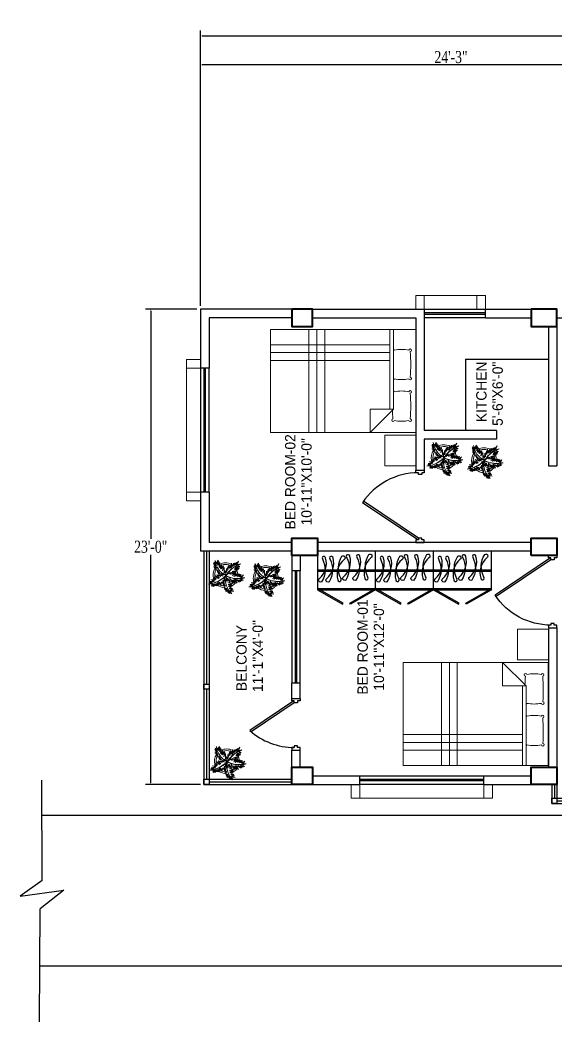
# Model space of a CAD drawing. Header units: inches. Extents: x -54558 to 35158, y -4190 to 41945.
# Drawn here: x -54557 to -54245, y 213 to 795 of the extents above; entities that cross this region are included whole.
import ezdxf

# ---------------------------------------------------------------- set-up
doc = ezdxf.new("R2010")
doc.units = ezdxf.units.IN
doc.header["$MEASUREMENT"] = 0
doc.layers.get('0').update_dxf_attribs({"true_color": 0xe4c8de})
for name, color, linetype in [('A-ANNO-TEXT', 7, 'Continuous'), ('DIM', 9, 'Continuous'), ('door', 34, 'Continuous')]:
    doc.layers.add(name, color=color, linetype=linetype)
for name, color, linetype, lineweight in [('A-FURN-FIXD', 44, 'Continuous', 9), ('A_WALL', 7, 'Continuous', 30), ('colum', 241, 'Continuous', 40), ('illustr-TREE', 113, 'Continuous', 0), ('railing', 6, 'Continuous', 5), ('ROAD', 251, 'Continuous', 30), ('sanshade', 252, 'Continuous', 5), ('thin', 251, 'Continuous', 20), ('Ver', 144, 'Continuous', 30), ('Wall-02', 7, 'Continuous', 30), ('windo', 140, 'Continuous', 25)]:
    doc.layers.add(name, color=color, linetype=linetype, lineweight=lineweight)
doc.layers.add('illustr-FURNITURE', color=7, linetype='Continuous', lineweight=0, true_color=0x000000)
doc.styles.add('LOGO', font='times.ttf', dxfattribs={"width": 0.75, "height": 7})
doc.styles.get("Standard").update_dxf_attribs({"font": 'ARIALN.TTF'})
doc.dimstyles.new('STANDARD$0', dxfattribs={"dimtxt": 2, "dimasz": 1, "dimexe": 3, "dimexo": 2, "dimgap": 1, "dimtad": 1, "dimtih": 1, "dimtoh": 1, "dimzin": 3, "dimdsep": 46, "dimlunit": 4, "dimtxsty": 'LOGO', "dimcen": 0.09, "dimdle": 6, "dimclrd": 256, "dimclre": 256, "dimclrt": 7, "dimadec": 0, "dimazin": 1, "dimtm": 1e-09, "dimtfac": 1, "dimtofl": 0, "dimtmove": 0, "dimatfit": 2, "dimfxl": 1, "dimtolj": 1, "dimtzin": 0, "dimlwd": -1, "dimlwe": -1, "dimarcsym": 0})

# ---------------------------------------------------------------- blocks, each defined once
blk = doc.blocks.new('*D568')
for p, q in [((-54452.36, 628.55), (-54452.36, 771.41)), ((-54162.36, 768.41), (-54451.36, 768.41)), ((-54161.36, 712.55), (-54161.36, 771.41))]:
    blk.add_line(p, q)
for points in [[(-54451.36, 768.58), (-54451.36, 768.24), (-54452.36, 768.41)], [(-54162.36, 768.58), (-54162.36, 768.24), (-54161.36, 768.41)]]:
    blk.add_solid(points)
at = {"color": 7, "insert": (-54306.86, 772.97), "char_height": 7, "attachment_point": 5, "style": 'LOGO'}
blk.add_mtext('\\A1;24\'-3"', dxfattribs=at)
blk = doc.blocks.new('*D569')
for p, q in [((-54452.36, 628.55), (-54452.36, 788.36)), ((-53678.36, 628.55), (-53678.36, 788.36)), ((-54451.36, 785.36), (-53679.36, 785.36))]:
    blk.add_line(p, q)
for points in [[(-54451.36, 785.53), (-54451.36, 785.2), (-54452.36, 785.36)], [(-53679.36, 785.53), (-53679.36, 785.2), (-53678.36, 785.36)]]:
    blk.add_solid(points)
at = {"color": 7, "insert": (-54065.36, 789.92), "char_height": 7, "attachment_point": 5, "style": 'LOGO'}
blk.add_mtext('\\A1;64\'-6"', dxfattribs=at)
blk = doc.blocks.new('tyer')
at = {"layer": 'sanshade'}
for points in [[(-25800.79, -9018.32), (-25792.79, -9018.32), (-25792.79, -9023.32), (-25800.79, -9023.32)], [(-25800.79, -9018.32), (-25792.79, -9018.32), (-25792.79, -9100.32), (-25800.79, -9100.32)], [(-25800.79, -9095.32), (-25792.79, -9095.32), (-25792.79, -9100.32), (-25800.79, -9100.32)]]:
    blk.add_lwpolyline(points, close=True, dxfattribs=at)
blk = doc.blocks.new('*D591')
at = {"layer": 'A_WALL', "ltscale": 0.25}
for p, q in [((-54454.36, 626.55), (-54484.18, 626.55)), ((-54481.18, 625.55), (-54481.18, 493.11)), ((-54481.18, 351.55), (-54481.18, 483.99)), ((-54452.36, 350.55), (-54484.18, 350.55))]:
    blk.add_line(p, q, dxfattribs=at)
for points in [[(-54481.35, 625.55), (-54481.01, 625.55), (-54481.18, 626.55)], [(-54481.35, 351.55), (-54481.01, 351.55), (-54481.18, 350.55)]]:
    blk.add_solid(points, dxfattribs=at)
at = {"layer": 'A_WALL', "color": 7, "ltscale": 0.25, "insert": (-54481.18, 488.55), "char_height": 7, "attachment_point": 5, "style": 'LOGO'}
blk.add_mtext('\\A1;23\'-0"', dxfattribs=at)
blk = doc.blocks.new('efre')
at = {"layer": 'door'}
for p, q in [((10922.87, 10339.43), (10901.44, 10307.52)), ((10923.87, 10339.12), (10902.26, 10306.96))]:
    blk.add_line(p, q, dxfattribs=at)
for points in [[(10885.87, 10339.43), (10884.87, 10339.43), (10884.87, 10337.89), (10883.37, 10337.89), (10883.37, 10342.89), (10884.87, 10342.89), (10884.87, 10341.35), (10885.87, 10341.35)], [(10922.87, 10339.43), (10923.87, 10339.43), (10923.87, 10337.89), (10925.37, 10337.89), (10925.37, 10342.89), (10923.87, 10342.89), (10923.87, 10341.35), (10922.87, 10341.35)]]:
    blk.add_lwpolyline(points, close=True, dxfattribs=at)
blk.add_arc((10923.87, 10339.43), 39, 180, 236.36425, dxfattribs=at)
blk = doc.blocks.new('www')
at = {"layer": 'illustr-FURNITURE', "color": 1}
for p, q in [((10806.97, 10296.75), (10747.22, 10296.75)), ((10747.22, 10296.75), (10747.22, 10212.48)), ((10755.98, 10296.75), (10755.98, 10227.52)), ((10760.57, 10296.75), (10760.57, 10227.52)), ((10765.15, 10296.75), (10765.15, 10227.52)), ((10806.97, 10212.48), (10806.97, 10296.75)), ((10806.97, 10274.46), (10747.22, 10274.46)), ((10806.97, 10269.88), (10747.22, 10269.88)), ((10806.97, 10265.3), (10747.22, 10265.3)), ((10793.37, 10238.98), (10806.97, 10238.98)), ((10806.97, 10238.98), (10793.37, 10225.37)), ((10793.37, 10225.37), (10793.37, 10238.98)), ((10793.37, 10227.52), (10747.22, 10227.52)), ((10747.22, 10225.37), (10793.37, 10225.37)), ((10808.47, 10230.4), (10808.47, 10212.45)), ((10808.47, 10230.4), (10826.33, 10230.4)), ((10826.33, 10212.45), (10826.33, 10230.4)), ((10747.22, 10212.48), (10806.97, 10212.48)), ((10808.43, 10212.5), (10808.47, 10212.5)), ((10826.33, 10212.45), (10808.47, 10212.45))]:
    blk.add_line(p, q, dxfattribs=at)
for centre, radius, start, end in [((10759.25, 10225.71), 0.776, 205.86634, 258.25195), ((10781.38, 10220.71), 22.68, 169.23257, 190.76743), ((10775.63, 10225.65), 0.776, 283.74205, 339.16142), ((10757.08, 10220.71), 19.19, 347.41694, 12.58306), ((10783.43, 10225.71), 0.776, 205.86634, 258.25195), ((10805.55, 10220.71), 22.68, 169.23257, 190.76743), ((10791.28, 10137.25), 88.81, 84.99169, 88.23834), ((10799.81, 10225.65), 0.776, 283.74205, 174.74125), ((10781.26, 10220.71), 19.19, 347.41694, 12.58306), ((10759.25, 10215.71), 0.776, 101.74805, 355.17875), ((10767.1, 10304.18), 88.81, 265.42919, 275.00831), ((10775.63, 10215.78), 0.776, 185.25875, 76.25795), ((10783.43, 10215.71), 0.776, 101.74805, 355.17875), ((10791.28, 10304.18), 88.81, 265.42919, 275.00831), ((10799.81, 10215.78), 0.776, 185.25875, 76.25795)]:
    blk.add_arc(centre, radius, start, end, dxfattribs=at)
blk = doc.blocks.new('gfsv')
at = {"layer": 'illustr-TREE', "color": 114, "true_color": 0x139b48}
for p, q in [((-19140.11, -7522.01), (-19139.05, -7522.51)), ((-19138.83, -7523.25), (-19140.11, -7522.01)), ((-19140.03, -7521.46), (-19139.13, -7521.95)), ((-19139.05, -7522.51), (-19140.03, -7521.46)), ((-19139.94, -7521.15), (-19139.07, -7521.44)), ((-19139.13, -7521.95), (-19139.94, -7521.15)), ((-19138.47, -7521.62), (-19139.14, -7519.95)), ((-19139.07, -7521.44), (-19139.14, -7519.95)), ((-19138.44, -7520.36), (-19138.47, -7521.62)), ((-19138.11, -7522.31), (-19138.44, -7520.36)), ((-19138.11, -7520.52), (-19138.11, -7522.31)), ((-19137.74, -7522.39), (-19138.11, -7520.52)), ((-19137.39, -7520.88), (-19137.74, -7522.39)), ((-19137.42, -7522.78), (-19137.39, -7520.88)), ((-19136.72, -7521.8), (-19137.42, -7522.78)), ((-19137.02, -7523.12), (-19136.72, -7521.8)), ((-19131.97, -7522.01), (-19132.11, -7522.84)), ((-19131.9, -7523), (-19131.97, -7522.01)), ((-19131.08, -7522.14), (-19131.69, -7522.97)), ((-19130.61, -7522), (-19131.23, -7522.84)), ((-19131.23, -7522.84), (-19131.08, -7522.14)), ((-19130.81, -7522.81), (-19130.61, -7522)), ((-19130, -7522.11), (-19130.81, -7522.81)), ((-19130.68, -7522.91), (-19130, -7522.11)), ((-19139.85, -7522.94), (-19138.83, -7523.25)), ((-19138.26, -7524.11), (-19139.85, -7522.94)), ((-19139.84, -7526.29), (-19139.1, -7526.57)), ((-19139.52, -7526.77), (-19139.84, -7526.29)), ((-19139.78, -7523.45), (-19138.26, -7524.11)), ((-19138.34, -7524.64), (-19139.78, -7523.45)), ((-19139.67, -7524.94), (-19138.34, -7524.64)), ((-19138.22, -7525.34), (-19139.67, -7524.94)), ((-19139.4, -7525.99), (-19138.7, -7526.48)), ((-19139.1, -7526.57), (-19139.4, -7525.99)), ((-19139, -7525.86), (-19138.15, -7526.37)), ((-19138.7, -7526.48), (-19139, -7525.86)), ((-19138.85, -7525.6), (-19138.22, -7525.34)), ((-19137.48, -7525.94), (-19138.85, -7525.6)), ((-19138.74, -7526.04), (-19137.48, -7525.94)), ((-19136.98, -7526.37), (-19138.74, -7526.04)), ((-19138.45, -7526.25), (-19136.18, -7526.56)), ((-19136.22, -7522.25), (-19137.02, -7523.12)), ((-19136.81, -7524.08), (-19136.22, -7522.25)), ((-19135.72, -7522.81), (-19136.81, -7524.08)), ((-19136.53, -7524.51), (-19135.72, -7522.81)), ((-19135.25, -7523.31), (-19136.53, -7524.51)), ((-19135.94, -7525.04), (-19135.25, -7523.31)), ((-19135.22, -7524.06), (-19135.94, -7525.04)), ((-19135.87, -7526.04), (-19135.22, -7524.06)), ((-19135.21, -7524.53), (-19135.87, -7526.04)), ((-19135.48, -7525.74), (-19135.21, -7524.53)), ((-19134.92, -7525.12), (-19135.48, -7525.74)), ((-19135.42, -7527.05), (-19134.63, -7525.91)), ((-19135.35, -7526.32), (-19134.92, -7525.12)), ((-19134.63, -7525.91), (-19135.35, -7526.32)), ((-19134.73, -7523.95), (-19134.78, -7524.94)), ((-19134.38, -7524.55), (-19134.73, -7523.95)), ((-19134.39, -7523.69), (-19134.38, -7524.55)), ((-19134.08, -7524.26), (-19134.39, -7523.69)), ((-19133.9, -7523.5), (-19134.08, -7524.26)), ((-19133.67, -7524.03), (-19133.9, -7523.5)), ((-19133.35, -7522.94), (-19133.67, -7524.03)), ((-19133.62, -7525.69), (-19132.24, -7526.41)), ((-19131.57, -7526.07), (-19133.62, -7525.69)), ((-19133.01, -7522.73), (-19133.39, -7523.77)), ((-19133.39, -7523.77), (-19133.35, -7522.94)), ((-19132.59, -7523.23), (-19133.01, -7522.73)), ((-19132.77, -7524.92), (-19131.79, -7525.64)), ((-19131.26, -7525.42), (-19132.77, -7524.92)), ((-19131.79, -7525.64), (-19132.77, -7525.14)), ((-19132.77, -7525.14), (-19131.57, -7526.07)), ((-19132.74, -7522.49), (-19132.59, -7523.23)), ((-19132.3, -7523.23), (-19132.74, -7522.49)), ((-19132.42, -7522.27), (-19132.28, -7522.87)), ((-19132.11, -7522.84), (-19132.42, -7522.27)), ((-19132.32, -7524.59), (-19131.26, -7525.42)), ((-19130.99, -7525.26), (-19132.32, -7524.59)), ((-19132.28, -7522.87), (-19132.3, -7523.23)), ((-19132.2, -7524.29), (-19130.99, -7525.26)), ((-19130.38, -7524.59), (-19132.2, -7524.29)), ((-19131.47, -7522.35), (-19131.9, -7523)), ((-19131.69, -7522.97), (-19131.47, -7522.35)), ((-19131.42, -7523.84), (-19130.38, -7524.59)), ((-19130.13, -7524.42), (-19131.42, -7523.84)), ((-19130.96, -7523.48), (-19130.13, -7524.42)), ((-19129.7, -7524.25), (-19130.96, -7523.48)), ((-19130.69, -7523.27), (-19129.7, -7524.25)), ((-19129.26, -7523.88), (-19130.69, -7523.27)), ((-19129.37, -7522.63), (-19130.63, -7523.08)), ((-19130.63, -7523.08), (-19129.26, -7523.88)), ((-19143.17, -7528.74), (-19142.14, -7528.45)), ((-19142.12, -7528.62), (-19143.17, -7528.74)), ((-19143.1, -7529.55), (-19142.01, -7528.76)), ((-19142.92, -7528.17), (-19141.87, -7528.13)), ((-19142.14, -7528.45), (-19142.92, -7528.17)), ((-19142.54, -7527.86), (-19141.51, -7527.82)), ((-19141.87, -7528.13), (-19142.54, -7527.86)), ((-19142.15, -7527.05), (-19141.38, -7527.4)), ((-19141.37, -7527.67), (-19142.15, -7527.05)), ((-19142.14, -7527.65), (-19141.37, -7527.67)), ((-19141.51, -7527.82), (-19142.14, -7527.65)), ((-19142.01, -7528.76), (-19142.12, -7530.35)), ((-19142.12, -7530.35), (-19141.83, -7528.81)), ((-19141.83, -7528.81), (-19141.56, -7530.18)), ((-19141.68, -7526.82), (-19141.26, -7527.27)), ((-19141.38, -7527.4), (-19141.68, -7526.82)), ((-19141.56, -7530.18), (-19141.5, -7528.72)), ((-19141.42, -7526.6), (-19141.5, -7527.08)), ((-19141.5, -7528.72), (-19141.19, -7529.92)), ((-19141.4, -7527.05), (-19141.42, -7526.6)), ((-19141.32, -7526.68), (-19140.79, -7527.22)), ((-19140.95, -7527.46), (-19141.32, -7526.68)), ((-19141.26, -7527.27), (-19140.95, -7527.46)), ((-19141.19, -7529.92), (-19140.94, -7528.53)), ((-19140.97, -7526.59), (-19139.89, -7526.86)), ((-19140.79, -7527.22), (-19140.97, -7526.59)), ((-19140.94, -7528.53), (-19140.91, -7529.82)), ((-19140.91, -7529.82), (-19140.13, -7528.14)), ((-19140.61, -7526.42), (-19139.52, -7526.77)), ((-19139.89, -7526.86), (-19140.61, -7526.42)), ((-19140.13, -7528.14), (-19140.01, -7529.68)), ((-19140.01, -7529.68), (-19139.82, -7528.21)), ((-19139.82, -7528.21), (-19139.73, -7529.55)), ((-19139.73, -7529.55), (-19139.29, -7528.02)), ((-19139.29, -7528.02), (-19139.24, -7529.24)), ((-19139.24, -7529.24), (-19139.11, -7528.14)), ((-19139.11, -7528.14), (-19139.01, -7529.66)), ((-19139.01, -7529.66), (-19138.18, -7527.74)), ((-19137.55, -7530.06), (-19138.86, -7531.01)), ((-19138.86, -7531.01), (-19137.38, -7530.21)), ((-19137.38, -7530.21), (-19138.8, -7531.73)), ((-19137.33, -7529.38), (-19138.64, -7530.44)), ((-19138.64, -7530.44), (-19137.55, -7530.06)), ((-19136.7, -7528.78), (-19138.55, -7529.89)), ((-19138.55, -7529.89), (-19137.33, -7529.38)), ((-19138.52, -7526.94), (-19136.98, -7526.37)), ((-19136.89, -7526.61), (-19138.52, -7526.94)), ((-19136.67, -7527.87), (-19138.39, -7528.79)), ((-19138.39, -7528.79), (-19136.7, -7528.78)), ((-19138.18, -7527.74), (-19138.35, -7529.29)), ((-19138.35, -7529.29), (-19138, -7528.79)), ((-19137.95, -7527.54), (-19136.89, -7526.61)), ((-19135.75, -7527.18), (-19137.95, -7527.54)), ((-19136.25, -7527.26), (-19137.82, -7528.05)), ((-19137.82, -7528.05), (-19136.67, -7527.87)), ((-19135.92, -7530.35), (-19135.02, -7532.47)), ((-19134.87, -7531.97), (-19135.92, -7530.35)), ((-19135.65, -7526.97), (-19135.49, -7526.95)), ((-19135.63, -7529.72), (-19134.87, -7531.97)), ((-19134.81, -7531.37), (-19135.63, -7529.72)), ((-19135.42, -7527.05), (-19134.3, -7528.75)), ((-19135.36, -7526.97), (-19133.49, -7526.75)), ((-19135.1, -7529.99), (-19134.81, -7531.37)), ((-19134.44, -7530.93), (-19135.1, -7529.99)), ((-19135.08, -7527.83), (-19134.38, -7529.27)), ((-19134.3, -7528.75), (-19135.08, -7527.83)), ((-19135, -7529.32), (-19134.44, -7530.93)), ((-19134.64, -7530.19), (-19135, -7529.32)), ((-19134.99, -7528.75), (-19134.64, -7530.19)), ((-19134.38, -7529.27), (-19134.99, -7528.75)), ((-19134.65, -7529.86), (-19134.14, -7531.17)), ((-19134.38, -7530.93), (-19134.65, -7529.86)), ((-19134.64, -7530.37), (-19134.38, -7530.93)), ((-19133.49, -7526.75), (-19134.51, -7527.22)), ((-19134.51, -7527.22), (-19132.62, -7527.32)), ((-19132.24, -7526.41), (-19134.41, -7526.43)), ((-19134.36, -7529.34), (-19133.75, -7531.64)), ((-19134.14, -7531.17), (-19134.36, -7529.34)), ((-19132.62, -7527.32), (-19134.15, -7527.56)), ((-19134.15, -7527.56), (-19132.24, -7527.75)), ((-19133.98, -7529.69), (-19133.36, -7531.97)), ((-19133.75, -7531.64), (-19133.98, -7529.69)), ((-19132.24, -7527.75), (-19133.13, -7528.12)), ((-19133.13, -7528.12), (-19131.6, -7528.01)), ((-19130.98, -7528.41), (-19132.63, -7528.79)), ((-19132.63, -7528.79), (-19130.51, -7529.44)), ((-19132.58, -7529.32), (-19130.52, -7530.22)), ((-19130.51, -7529.44), (-19132.58, -7529.32)), ((-19131.6, -7528.01), (-19132.56, -7528.57)), ((-19132.56, -7528.57), (-19130.98, -7528.41)), ((-19131.82, -7530.03), (-19130.38, -7530.89)), ((-19130.52, -7530.22), (-19131.82, -7530.03)), ((-19138.8, -7531.73), (-19137.13, -7530.69)), ((-19137.13, -7530.69), (-19138.34, -7532.81)), ((-19138.34, -7532.81), (-19137.37, -7531.69)), ((-19137.37, -7531.69), (-19138.08, -7533.27)), ((-19138.08, -7533.27), (-19137.33, -7532.45)), ((-19137.33, -7532.45), (-19137.78, -7533.85)), ((-19137.78, -7533.85), (-19137.22, -7533.01)), ((-19137.22, -7533.01), (-19137.57, -7534.36)), ((-19137.57, -7534.36), (-19136.99, -7533.47)), ((-19136.99, -7533.47), (-19136.55, -7534.9)), ((-19136.55, -7533.5), (-19136.55, -7534.9)), ((-19135.35, -7534.35), (-19136.55, -7533.5)), ((-19135.21, -7533.44), (-19136.35, -7533.11)), ((-19136.35, -7533.11), (-19135.35, -7534.35)), ((-19136.1, -7531.92), (-19135.17, -7533.17)), ((-19135.06, -7532.85), (-19136.1, -7531.92)), ((-19136.09, -7532.73), (-19135.21, -7533.44)), ((-19135.17, -7533.17), (-19136.09, -7532.73)), ((-19135.87, -7531.24), (-19135.06, -7532.85)), ((-19135.02, -7532.47), (-19135.87, -7531.24)), ((-19133.36, -7531.97), (-19133.11, -7530.66)), ((-19133.11, -7530.66), (-19132.97, -7532.41)), ((-19132.97, -7532.41), (-19132.74, -7530.74)), ((-19132.74, -7530.74), (-19132.61, -7532.59)), ((-19132.61, -7532.59), (-19132.37, -7531)), ((-19132.37, -7531), (-19132.33, -7532.7)), ((-19132.33, -7532.7), (-19132.02, -7531.16)), ((-19132.02, -7531.16), (-19131.85, -7532.88)), ((-19131.85, -7532.88), (-19131.54, -7531.86)), ((-19131.54, -7531.86), (-19130.74, -7533.16)), ((-19131.43, -7530.69), (-19130.21, -7531.51)), ((-19130.38, -7530.89), (-19131.43, -7530.69)), ((-19131.22, -7531.22), (-19129.61, -7532.36)), ((-19130.21, -7531.51), (-19131.22, -7531.22)), ((-19131.17, -7531.72), (-19130.74, -7533.16)), ((-19129.61, -7532.36), (-19131.17, -7531.72))]:
    blk.add_line(p, q, dxfattribs=at)
for centre, radius, start, end in [((-19128.04, -7519), 11.14, 184.8641, 225.4849), ((-19127.45, -7518.53), 11.77, 186.927, 225.8123), ((-19128.31, -7530.61), 8.05, 97.5401, 152.9698), ((-19137.08, -7534.91), 8.05, 81.1775, 138.3266), ((-19125.78, -7532.06), 11.14, 156.5576, 194.785), ((-19125.07, -7532.31), 11.77, 154.4151, 192.7221), ((-19141.76, -7537.3), 11.77, 20.5975, 59.3099), ((-19141.31, -7536.7), 11.14, 18.5346, 56.762)]:
    blk.add_arc(centre, radius, start, end, dxfattribs=at)
blk = doc.blocks.new('sss')
at = {"layer": 'thin', "color": 36}
for radius, start, end in [(5.64, 136.4792, 139.5509), (5.64, 132.2157, 133.1804), (5.64, 115.6577, 116.0773), (5.64, 105.3767, 111.9415), (4.89, 103.9007, 108.8883), (5.64, 57.4756, 104.2899), (4.89, 61.8531, 100.8192), (4.89, 58.6484, 61.5791), (5.64, 51.6167, 56.4913), (5.64, 140.808, 176.9255), (4.89, 178.4351, 178.7003), (4.89, 153.9151, 175.965), (4.89, 140.8987, 152.5456), (4.89, 135.3729, 136.8717), (4.89, 28.8648, 35.5705), (4.89, 20.5118, 25.5966), (5.64, 35.9986, 36.5988), (4.89, 340.5694, 20.1944), (5.64, 332.6672, 28.4122), (5.64, 199.0461, 207.9874), (5.64, 209.185, 230.5847), (4.89, 205.2449, 228.3342), (5.64, 230.7925, 236.3345), (4.89, 229.5251, 232.8857), (5.64, 238.4668, 245.0437), (4.89, 234.467, 237.787), (4.89, 242.9454, 245.7689), (5.64, 248.0786, 248.2717), (4.89, 266.1446, 266.5826), (4.89, 270.2537, 273.22), (5.64, 273.4308, 293.4009), (4.89, 275.4094, 290.9372), (4.89, 291.9275, 294.6609), (5.64, 295.2219, 298.3019), (4.89, 301.9218, 302.255), (5.64, 301.0384, 302.6761), (5.64, 307.0561, 307.1985), (4.89, 323.3496, 327.1942), (4.89, 331.0839, 340.0145), (5.64, 320.6426, 322.4916), (5.64, 325.1264, 331.4388), (5.64, 264.5369, 265.2564), (5.64, 270.5271, 272.3534)]:
    blk.add_arc((-19798.75, -6970.7), radius, start, end, dxfattribs=at)
at = {"layer": 'thin', "xscale": 1.094516021037634, "yscale": 1.094516021037634, "zscale": 1.094516021037634}
blk.add_blockref('gfsv', (1145.34, 1267.67), dxfattribs=at)
blk = doc.blocks.new('jj')
at = {"layer": 'door'}
for p, q in [((11000.83, 10306.39), (11025.92, 10323.24)), ((11001.13, 10305.39), (11026.7, 10322.56))]:
    blk.add_line(p, q, dxfattribs=at)
for points in [[(11000.83, 10331.39), (11000.83, 10332.39), (11002.37, 10332.39), (11002.37, 10333.89), (10997.37, 10333.89), (10997.37, 10332.39), (10998.91, 10332.39), (10998.91, 10331.39)], [(11000.83, 10306.39), (11000.83, 10305.39), (11002.37, 10305.39), (11002.37, 10303.89), (10997.37, 10303.89), (10997.37, 10305.39), (10998.91, 10305.39), (10998.91, 10306.39)]]:
    blk.add_lwpolyline(points, close=True, dxfattribs=at)
blk.add_arc((11000.83, 10293.39), 39, 48.42656, 90, dxfattribs=at)
blk = doc.blocks.new('LJH')
at = {"color": 0}
for p, q in [((11325.4, 10234.99), (11291.75, 10234.99)), ((11325.4, 10234.24), (11291.75, 10234.24)), ((11359.05, 10234.99), (11325.4, 10234.99)), ((11359.05, 10234.24), (11325.4, 10234.24)), ((11392.7, 10234.99), (11359.05, 10234.99)), ((11392.7, 10234.24), (11359.05, 10234.24))]:
    blk.add_line(p, q, dxfattribs=at)
for points in [[(11296.1, 10230.65, 0.267392), (11295.61, 10243.91, 1.049005), (11294.36, 10241.96, -0.295269), (11297.93, 10230.07, -1.314488), (11296.1, 10230.65)], [(11302.59, 10242.25, 0.267392), (11303.08, 10228.99, 1.049005), (11304.33, 10230.95, -0.295269), (11300.75, 10242.83, -1.314488), (11302.59, 10242.25)], [(11308.53, 10242.25, 0.267392), (11309.02, 10228.99, 1.049005), (11310.27, 10230.95, -0.295269), (11306.69, 10242.83, -1.314488), (11308.53, 10242.25)], [(11311.74, 10229.67, 0.267392), (11311.25, 10242.93, 1.049005), (11310, 10240.97, -0.295269), (11313.58, 10229.09, -1.314488), (11311.74, 10229.67)], [(11318.23, 10241.27, 0.267392), (11318.72, 10228.01, 1.049005), (11319.97, 10229.97, -0.295269), (11316.4, 10241.85, -1.314488), (11318.23, 10241.27)], [(11322.56, 10241.27, 0.267392), (11323.05, 10228.01, 1.049005), (11324.3, 10229.97, -0.295269), (11320.72, 10241.85, -1.314488), (11322.56, 10241.27)], [(11329.75, 10230.65, 0.267392), (11329.26, 10243.91, 1.049005), (11328.01, 10241.96, -0.295269), (11331.58, 10230.07, -1.314488), (11329.75, 10230.65)], [(11336.24, 10242.25, 0.267392), (11336.73, 10228.99, 1.049005), (11337.98, 10230.95, -0.295269), (11334.41, 10242.83, -1.314488), (11336.24, 10242.25)], [(11342.18, 10242.25, 0.267392), (11342.67, 10228.99, 1.049005), (11343.92, 10230.95, -0.295269), (11340.34, 10242.83, -1.314488), (11342.18, 10242.25)], [(11345.39, 10229.67, 0.267392), (11344.9, 10242.93, 1.049005), (11343.65, 10240.97, -0.295269), (11347.23, 10229.09, -1.314488), (11345.39, 10229.67)], [(11351.89, 10241.27, 0.267392), (11352.38, 10228.01, 1.049005), (11353.62, 10229.97, -0.295269), (11350.05, 10241.85, -1.314488), (11351.89, 10241.27)], [(11356.21, 10241.27, 0.267392), (11356.7, 10228.01, 1.049005), (11357.95, 10229.97, -0.295269), (11354.38, 10241.85, -1.314488), (11356.21, 10241.27)], [(11363.4, 10230.65, 0.267392), (11362.91, 10243.91, 1.049005), (11361.66, 10241.96, -0.295269), (11365.23, 10230.07, -1.314488), (11363.4, 10230.65)], [(11369.89, 10242.25, 0.267392), (11370.38, 10228.99, 1.049005), (11371.63, 10230.95, -0.295269), (11368.06, 10242.83, -1.314488), (11369.89, 10242.25)], [(11375.83, 10242.25, 0.267392), (11376.32, 10228.99, 1.049005), (11377.57, 10230.95, -0.295269), (11373.99, 10242.83, -1.314488), (11375.83, 10242.25)], [(11379.04, 10229.67, 0.267392), (11378.55, 10242.93, 1.049005), (11377.3, 10240.97, -0.295269), (11380.88, 10229.09, -1.314488), (11379.04, 10229.67)], [(11385.54, 10241.27, 0.267392), (11386.03, 10228.01, 1.049005), (11387.28, 10229.97, -0.295269), (11383.7, 10241.85, -1.314488), (11385.54, 10241.27)], [(11389.86, 10241.27, 0.267392), (11390.35, 10228.01, 1.049005), (11391.6, 10229.97, -0.295269), (11388.03, 10241.85, -1.314488), (11389.86, 10241.27)]]:
    blk.add_lwpolyline(points, format="xyb", dxfattribs=at)
at = {"layer": 'A-FURN-FIXD', "lineweight": 30}
for p, q in [((11291.75, 10224), (11392.7, 10224)), ((11392.7, 10223.4), (11291.75, 10223.4))]:
    blk.add_line(p, q, dxfattribs=at)
for points in [[(11291.75, 10245.83), (11392.7, 10245.83), (11392.7, 10223.4), (11291.75, 10223.4)], [(11291.75, 10223.4), (11306.32, 10214.99), (11306.62, 10215.51), (11292.05, 10223.92)], [(11325.4, 10223.4), (11310.83, 10214.99), (11310.53, 10215.51), (11325.1, 10223.92)], [(11325.4, 10223.4), (11339.97, 10214.99), (11340.27, 10215.51), (11325.7, 10223.92)], [(11359.05, 10223.4), (11344.48, 10214.99), (11344.18, 10215.51), (11358.75, 10223.92)], [(11359.05, 10223.4), (11373.62, 10214.99), (11373.92, 10215.51), (11359.35, 10223.92)], [(11392.7, 10223.4), (11378.13, 10214.99), (11377.83, 10215.51), (11392.4, 10223.92)]]:
    blk.add_lwpolyline(points, close=True, dxfattribs=at)
at = {"layer": 'DIM'}
for p, q in [((11291.75, 10223.4), (11291.75, 10245.83)), ((11325.4, 10223.4), (11325.4, 10245.83)), ((11359.05, 10223.4), (11359.05, 10245.83))]:
    blk.add_line(p, q, dxfattribs=at)

msp = doc.modelspace()

# ---------------------------------------------------------------- linework, layer by layer
at = {"layer": 'A_WALL', "ltscale": 0.25}
for p, q in [((-54286.857, 626.553), (-54260.357, 626.553)), ((-54447.357, 592.303), (-54452.357, 592.303)), ((-54280.357, 556.053), (-54322.357, 556.053)), ((-54280.357, 551.053), (-54322.357, 551.053)), ((-54327.357, 533.053), (-54322.357, 533.053)), ((-54447.357, 520.303), (-54452.357, 520.303)), ((-54399.357, 400.522), (-54394.357, 400.522)), ((-54399.357, 370.522), (-54394.357, 370.522))]:
    msp.add_line(p, q, dxfattribs=at)
at = {"layer": 'colum'}
for points in [[(-54399.357, 626.553), (-54399.357, 616.553), (-54387.357, 616.553), (-54387.357, 626.553)], [(-54260.357, 626.553), (-54260.357, 616.553), (-54245.357, 616.553), (-54245.357, 626.553)], [(-54399.357, 483.553), (-54399.357, 493.553), (-54384.357, 493.553), (-54384.357, 483.553)], [(-54260.357, 483.553), (-54260.357, 493.553), (-54245.357, 493.553), (-54245.357, 483.553)], [(-54399.357, 350.553), (-54399.357, 360.553), (-54387.357, 360.553), (-54387.357, 350.553)], [(-54260.357, 350.553), (-54260.357, 360.553), (-54245.357, 360.553), (-54245.357, 350.553)]]:
    msp.add_lwpolyline(points, close=True, dxfattribs=at)
at = {"layer": 'ROAD'}
for p, q in [((-54544.171, 294.798), (-54544.355, 352.941)), ((-53620.357, 332.553), (-54544.29, 332.553)), ((-54544.171, 294.798), (-54557.054, 285.715)), ((-54557.054, 285.715), (-54531.65, 289.164)), ((-54531.65, 289.164), (-54545.375, 278.221)), ((-54545.727, 212.579), (-54545.375, 278.221)), ((-53620.357, 244.994), (-54545.553, 244.994))]:
    msp.add_line(p, q, dxfattribs=at)
at = {"layer": 'sanshade'}
for points in [[(-54327.357, 626.553), (-54327.357, 634.553), (-54322.357, 634.553), (-54322.357, 626.553)], [(-54327.357, 626.553), (-54327.357, 634.553), (-54291.857, 634.553), (-54291.857, 626.553)], [(-54291.857, 626.553), (-54291.857, 634.553), (-54286.857, 634.553), (-54286.857, 626.553)]]:
    msp.add_lwpolyline(points, close=True, dxfattribs=at)
at = {"layer": 'Ver'}
for points in [[(-54450.357, 486.053), (-54450.357, 350.553), (-54399.357, 350.553)], [(-54447.357, 486.053), (-54447.357, 353.553), (-54399.357, 353.553)], [(-54248.357, 350.553), (-54248.357, 339.553), (-54121.357, 339.553), (-54121.357, 350.553)], [(-54245.357, 350.553), (-54245.357, 342.553), (-54124.357, 342.553), (-54124.357, 350.553)]]:
    msp.add_lwpolyline(points, dxfattribs=at)
at = {"layer": 'Wall-02'}
for p, q in [((-54452.357, 626.553), (-54452.357, 592.303)), ((-54399.357, 626.553), (-54452.357, 626.553)), ((-54387.357, 626.553), (-54322.357, 626.553)), ((-54322.357, 626.553), (-54322.357, 556.053)), ((-54286.857, 621.553), (-54286.857, 626.553)), ((-54447.357, 621.553), (-54447.357, 592.303)), ((-54399.357, 621.553), (-54447.357, 621.553)), ((-54387.357, 621.553), (-54327.357, 621.553)), ((-54327.357, 621.553), (-54327.357, 533.053)), ((-54286.857, 621.553), (-54260.357, 621.553)), ((-54245.357, 621.553), (-54185.357, 621.553)), ((-54250.357, 616.553), (-54250.357, 535.553)), ((-54245.357, 616.553), (-54245.357, 535.553)), ((-54298.357, 597.553), (-54250.357, 597.553)), ((-54298.357, 597.553), (-54298.357, 556.053)), ((-54280.357, 556.053), (-54280.357, 551.053)), ((-54322.357, 551.053), (-54322.357, 533.053)), ((-54250.357, 535.553), (-54245.357, 535.553)), ((-54452.357, 520.303), (-54452.357, 486.053)), ((-54447.357, 520.303), (-54447.357, 491.053)), ((-54399.357, 491.053), (-54447.357, 491.053)), ((-54260.357, 491.053), (-54384.357, 491.053)), ((-54399.357, 486.053), (-54452.357, 486.053)), ((-54399.357, 483.553), (-54399.357, 474.685)), ((-54394.357, 483.553), (-54394.357, 474.685)), ((-54260.357, 486.053), (-54384.357, 486.053)), ((-54394.357, 474.685), (-54399.357, 474.685)), ((-54250.357, 441.553), (-54250.357, 360.553)), ((-54250.357, 441.553), (-54245.357, 441.553)), ((-54245.357, 441.553), (-54245.357, 360.553)), ((-54399.357, 400.522), (-54399.357, 409.391)), ((-54394.357, 409.391), (-54399.357, 409.391)), ((-54394.357, 400.522), (-54394.357, 409.391)), ((-54399.357, 360.553), (-54399.357, 370.522)), ((-54394.357, 360.553), (-54394.357, 370.522)), ((-54387.357, 355.553), (-54359.857, 355.553)), ((-54359.857, 350.553), (-54359.857, 355.553)), ((-54287.857, 355.553), (-54260.357, 355.553)), ((-54287.857, 350.553), (-54287.857, 355.553)), ((-54387.357, 350.553), (-54359.857, 350.553)), ((-54287.857, 350.553), (-54260.357, 350.553))]:
    msp.add_line(p, q, dxfattribs=at)
at = {"layer": 'windo'}
for p, q in [((-54322.357, 626.553), (-54286.857, 626.553)), ((-54322.357, 624.553), (-54286.857, 624.553)), ((-54286.857, 623.553), (-54322.357, 623.553)), ((-54286.857, 621.553), (-54322.357, 621.553)), ((-54452.357, 592.303), (-54452.357, 520.303)), ((-54450.357, 592.303), (-54450.357, 520.303)), ((-54449.357, 520.303), (-54449.357, 592.303)), ((-54447.357, 520.303), (-54447.357, 592.303)), ((-54399.357, 474.685), (-54399.357, 409.391)), ((-54397.357, 474.685), (-54397.357, 409.391)), ((-54396.357, 409.391), (-54396.357, 474.685)), ((-54394.357, 409.391), (-54394.357, 474.685)), ((-54359.857, 355.553), (-54287.857, 355.553)), ((-54359.857, 353.553), (-54287.857, 353.553)), ((-54287.857, 352.553), (-54359.857, 352.553)), ((-54287.857, 350.553), (-54359.857, 350.553))]:
    msp.add_line(p, q, dxfattribs=at)
for points in [[(-54448.857, 486.053), (-54448.857, 408.803)], [(-54448.857, 405.803), (-54448.857, 353.553)], [(-54447.357, 352.053), (-54399.357, 352.053)], [(-54246.857, 350.553), (-54246.857, 342.553)], [(-54245.357, 341.053), (-54191.857, 341.053)]]:
    msp.add_lwpolyline(points, dxfattribs=at)
for points in [[(-54447.357, 408.803), (-54447.357, 405.803), (-54450.357, 405.803), (-54450.357, 408.803)], [(-54447.357, 353.553), (-54447.357, 350.553), (-54450.357, 350.553), (-54450.357, 353.553)], [(-54245.357, 342.553), (-54245.357, 339.553), (-54248.357, 339.553), (-54248.357, 342.553)]]:
    msp.add_lwpolyline(points, close=True, dxfattribs=at)

# ---------------------------------------------------------------- block references
at = {"layer": 'A_WALL', "xscale": -1}
for name, p, rotation in [('www', (-44114.877, 11361.933), 90), ('efre', (-64588.245, -10441.812), 270)]:
    msp.add_blockref(name, p, dxfattribs=dict(at, rotation=rotation))
at = {"layer": 'A_WALL'}
for name, p, rotation in [('efre', (-64665.245, 11416.419), 270), ('www', (-44037.905, -10385.631), 90), ('jj', (-43396.992, 10704.411), 180)]:
    msp.add_blockref(name, p, dxfattribs=dict(at, rotation=rotation))
at = {"layer": 'A_WALL', "xscale": -1}
msp.add_blockref('LJH', (-42991.656, -9759.781), dxfattribs=at)
at = {"layer": 'railing', "xscale": -1}
msp.add_blockref('tyer', (-80253.144, 9615.623), dxfattribs=at)
at = {"layer": 'railing', "rotation": 90}
msp.add_blockref('tyer', (-63383.177, 26143.341), dxfattribs=at)
at = {"layer": 'thin', "transparency": 33554687, "xscale": 1.282177818138734, "yscale": 1.282177818138734, "zscale": 1.282177818143218, "rotation": 90}
for p in [(-63248.768, 25926.058), (-63225.379, 25924.391), (-63375.471, 25857.538), (-63352.082, 25855.871), (-63374.669, 25749.452)]:
    msp.add_blockref('sss', p, dxfattribs=at)

# ---------------------------------------------------------------- texts
at = {"layer": 'A-ANNO-TEXT', "char_height": 6, "attachment_point": 8, "rotation": 90, "line_spacing_factor": 0.942857}
for s, insert, width in [('{\\fChiller|b0|i0|c0|p82;\\C242;\\c2564301; KITCHEN\\P5\'-6"X6\'-0"}', (-54276.71, 577.435), 41.87943), ('{\\fChiller|b0|i0|c0|p82;\\C242;\\c2564301;BED ROOM-02 10\'-11"X10\'-0"}', (-54387.684, 526.31), 59.66043), ('{\\fChiller|b0|i0|c0|p82;\\C242;\\c2564301;BED ROOM-01 10\'-11"X12\'-0"}', (-54345.656, 430.356), 59.66043), ('{\\fChiller|b0|i0|c0|p82;\\C242;\\c2564301;BELCONY\\P 11\'-1"X4\'-0"}', (-54415.989, 423.984), 59.66043)]:
    msp.add_mtext(s, dxfattribs=dict(at, insert=insert, width=width))

# ---------------------------------------------------------------- dimensions: what is measured, and where the dimension line sits
for base, p1, p2, picture, middle in [((-53678.357, 785.364), (-54452.357, 626.553), (-53678.357, 626.553), '*D569', (-54065.357, 789.924)), ((-54452.357, 768.409), (-54161.357, 710.553), (-54452.357, 626.553), '*D568', (-54306.857, 772.97))]:
    dim = msp.add_linear_dim(base=base, p1=p1, p2=p2, angle=180, dimstyle='STANDARD$0')
    dim.commit()
    dim.dimension.update_dxf_attribs({"geometry": picture, "text_midpoint": middle})
at = {"layer": 'A_WALL', "ltscale": 0.25}
dim = msp.add_linear_dim(base=(-54481.179, 626.553), p1=(-54450.357, 350.553), p2=(-54452.357, 626.553), angle=90, dimstyle='STANDARD$0', dxfattribs=at)
dim.commit()
dim.dimension.update_dxf_attribs({"geometry": '*D591', "text_midpoint": (-54481.179, 488.553)})

doc.saveas('drawing.dxf')
